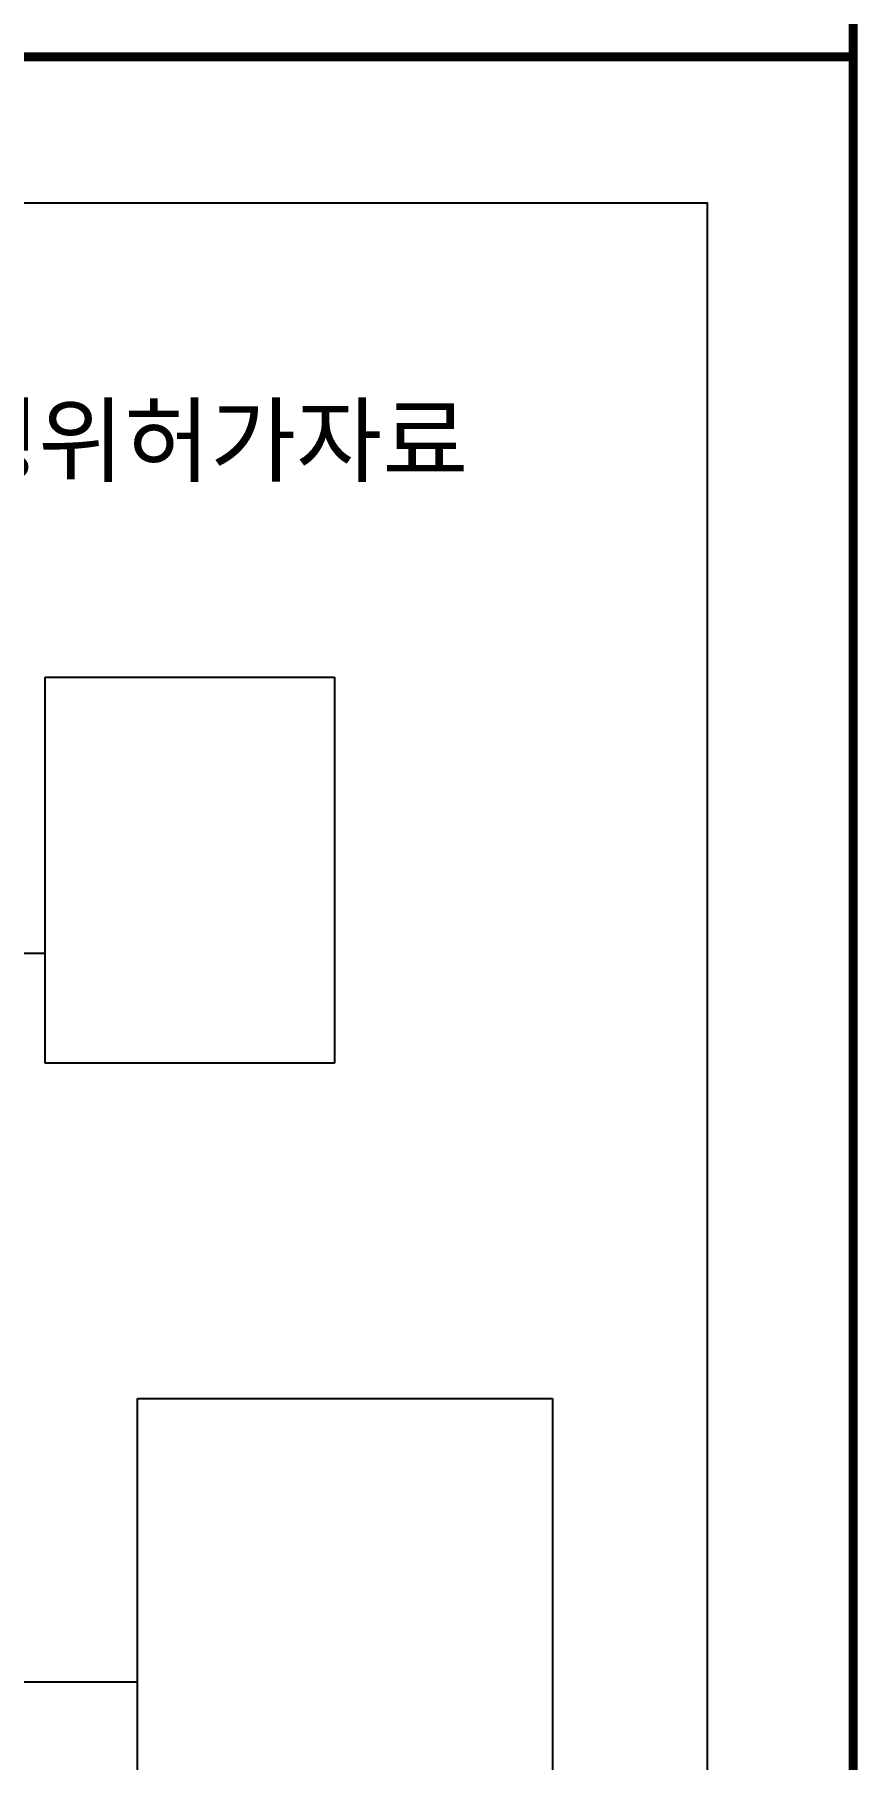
# Model space of a CAD drawing. Header units: millimetres. Extents: x 512 to 764439, y -71 to 559481.
# Drawn here: x 592740 to 604179, y 202131 to 226099 of the extents above; entities that cross this region are included whole.
import ezdxf
from ezdxf.enums import TextEntityAlignment as Align

# ---------------------------------------------------------------- set-up
doc = ezdxf.new("R2010")
doc.units = ezdxf.units.MM
doc.header["$LTSCALE"] = 50
for name, color, linetype in [('#가전가구', 252, 'Continuous'), ('#마감재', 5, 'Continuous'), ('12.철거설비도', 7, 'Continuous')]:
    doc.layers.add(name, color=color, linetype=linetype)
doc.styles.add('맑은고딕', font='malgun.ttf')
picture_1 = doc.add_image_def('image2.jpg', size_in_pixel=(3000, 4000))
picture_2 = doc.add_image_def('image6.jpg', size_in_pixel=(3000, 4000))

msp = doc.modelspace()

# ---------------------------------------------------------------- linework, layer by layer
at = {"layer": '#가전가구', "color": 0, "ltscale": 2}
msp.add_lwpolyline([(568491.91422877, 223759.37760067), (602088.29465324, 223759.37760067), (602088.29465324, 190323.49642131), (568491.91422877, 190323.49642131)], close=True, dxfattribs=at)
at = {"color": 32, "true_color": 0xcd6928}
msp.add_lwpolyline([(564443.42989476, 188302.81427586, 121.76646086, 121.76646086, 0), (604117.7662628, 188307.14761953, 121.76646086, 121.76646086, 0), (604117.7662628, 318935.1108483, 0, 0, 0)], format="xyseb", dxfattribs=at)
at = {"color": 32, "true_color": 0xcd6928, "const_width": 121.76646086}
msp.add_lwpolyline([(453482.33485129, 225788.81861496), (604117.7662628, 225788.81861496)], dxfattribs=at)
at = {"layer": '12.철거설비도', "color": 12}
for p, q in [((587582.57422527, 213333.51563271), (592889.31838837, 213333.51563271)), ((591684.33919277, 203211.68901026), (594175.98408513, 203211.68901026))]:
    msp.add_line(p, q, dxfattribs=at)

# ---------------------------------------------------------------- texts
at = {"color": 7, "style": '맑은고딕'}
msp.add_text('행위허가자료', height=953.103109844, dxfattribs=at).set_placement((595181.96538512, 220460.83068696), align=Align.MIDDLE_CENTER)

# ---------------------------------------------------------------- pictures from other files: only their frames are drawn
at = {"layer": '#마감재', "color": 0, "ltscale": 2}
image = msp.add_image(picture_2, insert=(592889.31838837, 211808.24339994), size_in_units=(4020.34768844, 5360.46358458), dxfattribs=at)
image.dxf.flags = 7
image = msp.add_image(picture_1, insert=(594171.89916977, 199461.04086709), size_in_units=(5766.10607391, 7688.14143188), dxfattribs=at)
image.dxf.flags = 7

doc.saveas('drawing.dxf')
